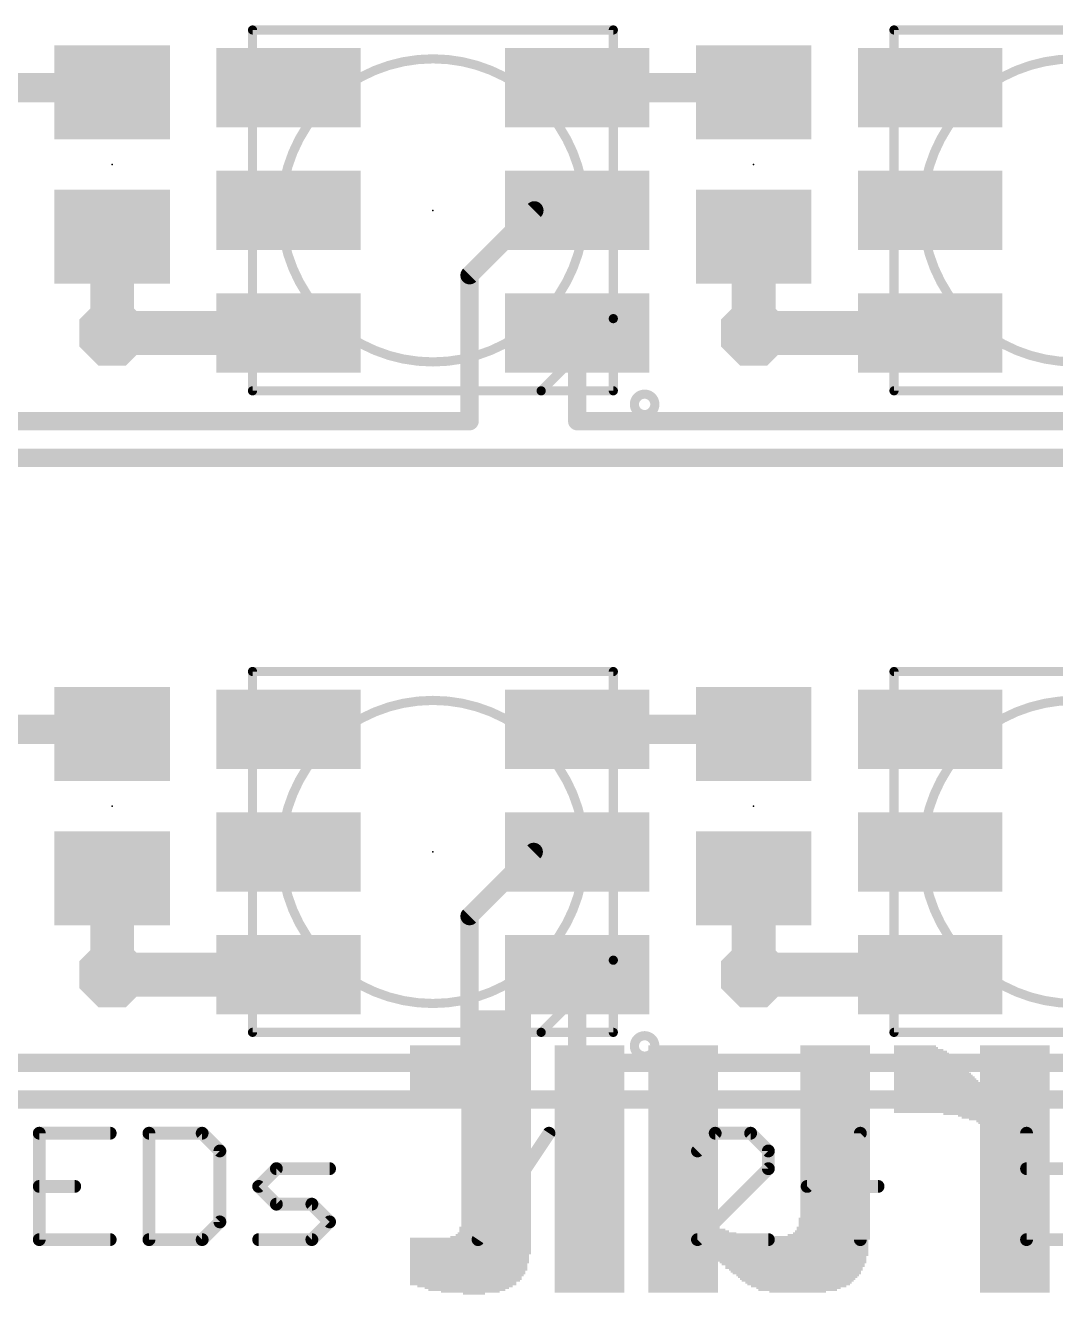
# Model space of a CAD drawing. Extents: x -36 to 36, y -36 to 36.
# Drawn here: x -18.98 to -4.71, y -1.69 to 15.9 of the extents above; entities that cross this region are included whole.
import ezdxf

# ---------------------------------------------------------------- set-up
doc = ezdxf.new("R2010")
doc.units = 0
for name, color, linetype in [('1', 12, 'CONTINUOUS'), ('18', 4, 'CONTINUOUS'), ('21', 40, 'CONTINUOUS'), ('22', 6, 'CONTINUOUS'), ('23', 53, 'CONTINUOUS')]:
    doc.layers.add(name, color=color, linetype=linetype)

# ---------------------------------------------------------------- blocks, each defined once
blk = doc.blocks.new('RECT')
blk.add_solid([(-0.5, -0.5), (0.5, -0.5), (-0.5, 0.5), (0.5, 0.5)])
blk = doc.blocks.new('OCTAGONV')
at = {"const_width": 0.5}
blk.add_lwpolyline([(-0.25, -0.1036), (-0.25, 0.1036), (-0.1036, 0.25), (0.1036, 0.25), (0.25, 0.1036), (0.25, -0.1036), (0.1036, -0.25), (-0.1036, -0.25), (-0.25, -0.1036), (-0.25, 0.1036)], dxfattribs=at)

msp = doc.modelspace()

# ---------------------------------------------------------------- linework, layer by layer
at = {"layer": '1'}
for points, const_width in [([(-20.225, 15.035), (-17.78, 15.035)], 0.4064), ([(-17.78, 15.035), (-17.78, 14.97)], 0.4064), ([(-11.335, 15.035), (-8.89, 15.035)], 0.4064), ([(-8.89, 15.035), (-8.89, 14.97)], 0.4064), ([(-11.929, 13.335), (-12.827, 12.437)], 0.254), ([(-11.335, 13.335), (-11.929, 13.335)], 0.254), ([(-17.78, 12.97), (-17.78, 11.635)], 0.6096), ([(-8.89, 12.97), (-8.89, 11.635)], 0.6096), ([(-12.827, 12.437), (-12.827, 10.414)], 0.254), ([(-17.78, 11.635), (-15.335, 11.635)], 0.6096), ([(-8.89, 11.635), (-6.445, 11.635)], 0.6096), ([(-11.335, 10.414), (-11.335, 11.635)], 0.254), ([(-12.827, 10.414), (-20.225, 10.414)], 0.254), ([(-3.937, 10.414), (-11.335, 10.414)], 0.254), ([(33.115, 9.906), (-29.1871, 9.906)], 0.254), ([(-20.225, 6.145), (-17.78, 6.145)], 0.4064), ([(-17.78, 6.145), (-17.78, 6.08)], 0.4064), ([(-11.335, 6.145), (-8.89, 6.145)], 0.4064), ([(-8.89, 6.145), (-8.89, 6.08)], 0.4064), ([(-11.938, 4.445), (-12.827, 3.556)], 0.254), ([(-11.335, 4.445), (-11.938, 4.445)], 0.254), ([(-17.78, 4.08), (-17.78, 2.745)], 0.6096), ([(-8.89, 4.08), (-8.89, 2.745)], 0.6096), ([(-12.827, 3.556), (-12.827, 1.524)], 0.254), ([(-17.78, 2.745), (-15.335, 2.745)], 0.6096), ([(-8.89, 2.745), (-6.445, 2.745)], 0.6096), ([(-11.335, 1.524), (-11.335, 2.745)], 0.254), ([(-12.827, 1.524), (-20.225, 1.524)], 0.254), ([(-3.937, 1.524), (-11.335, 1.524)], 0.254), ([(30.702, 1.016), (-29.1871, 1.016)], 0.254)]:
    msp.add_lwpolyline(points, dxfattribs=dict(at, const_width=const_width))
for points, const_width in [([(-17.6784, 15.035, 1), (-17.8816, 15.035)], 0.2032), ([(-17.78, 14.9334, 1), (-17.78, 15.1366)], 0.2032), ([(-11.335, 15.1366, 1), (-11.335, 14.9334)], 0.2032), ([(-8.7884, 15.035, 1), (-8.9916, 15.035)], 0.2032), ([(-8.89, 14.9334, 1), (-8.89, 15.1366)], 0.2032), ([(-17.8816, 14.97, 1), (-17.6784, 14.97)], 0.2032), ([(-8.9916, 14.97, 1), (-8.7884, 14.97)], 0.2032), ([(-11.929, 13.3985, 1), (-11.929, 13.2715)], 0.127), ([(-11.8841, 13.2901, 1), (-11.9739, 13.3799)], 0.127), ([(-11.335, 13.2715, 1), (-11.335, 13.3985)], 0.127), ([(-17.6276, 12.97, 1), (-17.9324, 12.97)], 0.3048), ([(-8.7376, 12.97, 1), (-9.0424, 12.97)], 0.3048), ([(-12.7635, 12.437, 1), (-12.8905, 12.437)], 0.127), ([(-12.8719, 12.4819, 1), (-12.7821, 12.3921)], 0.127), ([(-17.78, 11.7874, 1), (-17.78, 11.4826)], 0.3048), ([(-17.9324, 11.635, 1), (-17.6276, 11.635)], 0.3048), ([(-15.335, 11.4826, 1), (-15.335, 11.7874)], 0.3048), ([(-8.89, 11.7874, 1), (-8.89, 11.4826)], 0.3048), ([(-9.0424, 11.635, 1), (-8.7376, 11.635)], 0.3048), ([(-6.445, 11.4826, 1), (-6.445, 11.7874)], 0.3048), ([(-11.2715, 11.635, 1), (-11.3985, 11.635)], 0.127), ([(-12.8905, 10.414, 1), (-12.7635, 10.414)], 0.127), ([(-12.827, 10.3505, 1), (-12.827, 10.4775)], 0.127), ([(-11.335, 10.4775, 1), (-11.335, 10.3505)], 0.127), ([(-11.3985, 10.414, 1), (-11.2715, 10.414)], 0.127), ([(-17.6784, 6.145, 1), (-17.8816, 6.145)], 0.2032), ([(-17.78, 6.0434, 1), (-17.78, 6.2466)], 0.2032), ([(-11.335, 6.2466, 1), (-11.335, 6.0434)], 0.2032), ([(-8.7884, 6.145, 1), (-8.9916, 6.145)], 0.2032), ([(-8.89, 6.0434, 1), (-8.89, 6.2466)], 0.2032), ([(-17.8816, 6.08, 1), (-17.6784, 6.08)], 0.2032), ([(-8.9916, 6.08, 1), (-8.7884, 6.08)], 0.2032), ([(-11.938, 4.5085, 1), (-11.938, 4.3815)], 0.127), ([(-11.8931, 4.4001, 1), (-11.9829, 4.4899)], 0.127), ([(-11.335, 4.3815, 1), (-11.335, 4.5085)], 0.127), ([(-17.6276, 4.08, 1), (-17.9324, 4.08)], 0.3048), ([(-8.7376, 4.08, 1), (-9.0424, 4.08)], 0.3048), ([(-12.7635, 3.556, 1), (-12.8905, 3.556)], 0.127), ([(-12.8719, 3.6009, 1), (-12.7821, 3.5111)], 0.127), ([(-17.78, 2.8974, 1), (-17.78, 2.5926)], 0.3048), ([(-15.335, 2.5926, 1), (-15.335, 2.8974)], 0.3048), ([(-8.89, 2.8974, 1), (-8.89, 2.5926)], 0.3048), ([(-6.445, 2.5926, 1), (-6.445, 2.8974)], 0.3048), ([(-17.9324, 2.745, 1), (-17.6276, 2.745)], 0.3048), ([(-11.2715, 2.745, 1), (-11.3985, 2.745)], 0.127), ([(-9.0424, 2.745, 1), (-8.7376, 2.745)], 0.3048), ([(-12.8905, 1.524, 1), (-12.7635, 1.524)], 0.127), ([(-12.827, 1.4605, 1), (-12.827, 1.5875)], 0.127), ([(-11.335, 1.5875, 1), (-11.335, 1.4605)], 0.127), ([(-11.3985, 1.524, 1), (-11.2715, 1.524)], 0.127)]:
    msp.add_lwpolyline(points, format="xyb", dxfattribs=dict(at, const_width=const_width))
at = {"layer": '21'}
for points, const_width in [([(-15.835, 15.835), (-10.835, 15.835)], 0.127), ([(-15.835, 10.835), (-15.835, 15.835)], 0.127), ([(-10.835, 15.835), (-10.835, 11.835)], 0.127), ([(-6.945, 15.835), (-1.945, 15.835)], 0.127), ([(-6.945, 10.835), (-6.945, 15.835)], 0.127), ([(-11.835, 10.835), (-10.835, 11.835)], 0.127), ([(-10.835, 11.835), (-10.835, 10.835)], 0.127), ([(-11.835, 10.835), (-15.835, 10.835)], 0.127), ([(-10.835, 10.835), (-11.835, 10.835)], 0.127), ([(-2.945, 10.835), (-6.945, 10.835)], 0.127), ([(-15.835, 6.945), (-10.835, 6.945)], 0.127), ([(-15.835, 1.945), (-15.835, 6.945)], 0.127), ([(-10.835, 6.945), (-10.835, 2.945)], 0.127), ([(-6.945, 6.945), (-1.945, 6.945)], 0.127), ([(-6.945, 1.945), (-6.945, 6.945)], 0.127), ([(-11.835, 1.945), (-10.835, 2.945)], 0.127), ([(-10.835, 2.945), (-10.835, 1.945)], 0.127), ([(-11.835, 1.945), (-15.835, 1.945)], 0.127), ([(-10.835, 1.945), (-11.835, 1.945)], 0.127), ([(-2.945, 1.945), (-6.945, 1.945)], 0.127), ([(-17.8073, 0.5474), (-18.7903, 0.5474)], 0.1778), ([(-18.7903, 0.5474), (-18.7903, -0.9271)], 0.1778), ([(-17.2701, 0.5474), (-17.2701, -0.9271)], 0.1778), ([(-16.5329, 0.5474), (-17.2701, 0.5474)], 0.1778), ([(-16.2871, 0.3016), (-16.5329, 0.5474)], 0.1778), ([(-12.7094, -0.9271), (-11.7265, 0.5474)], 0.1778), ([(-9.4233, 0.5474), (-9.669, 0.3016)], 0.1778), ([(-8.9318, 0.5474), (-9.4233, 0.5474)], 0.1778), ([(-8.686, 0.3016), (-8.9318, 0.5474)], 0.1778), ([(-7.4116, 0.5474), (-8.1488, -0.1899)], 0.1778), ([(-7.4116, -0.9271), (-7.4116, 0.5474)], 0.1778), ([(-5.1083, 0.5474), (-5.1083, -0.9271)], 0.1778), ([(-16.2871, -0.6814), (-16.2871, 0.3016)], 0.1778), ([(-8.686, 0.0559), (-8.686, 0.3016)], 0.1778), ([(-15.7499, -0.1899), (-15.5041, 0.0559)], 0.1778), ([(-15.5041, 0.0559), (-14.7669, 0.0559)], 0.1778), ([(-9.669, -0.9271), (-8.686, 0.0559)], 0.1778), ([(-4.3711, 0.0559), (-5.1083, 0.0559)], 0.1778), ([(-18.7903, -0.1899), (-18.2988, -0.1899)], 0.1778), ([(-15.5041, -0.4356), (-15.7499, -0.1899)], 0.1778), ([(-8.1488, -0.1899), (-7.1658, -0.1899)], 0.1778), ([(-15.0126, -0.4356), (-15.5041, -0.4356)], 0.1778), ([(-14.7669, -0.6814), (-15.0126, -0.4356)], 0.1778), ([(-16.5329, -0.9271), (-16.2871, -0.6814)], 0.1778), ([(-15.0126, -0.9271), (-14.7669, -0.6814)], 0.1778), ([(-18.7903, -0.9271), (-17.8073, -0.9271)], 0.1778), ([(-17.2701, -0.9271), (-16.5329, -0.9271)], 0.1778), ([(-15.7499, -0.9271), (-15.0126, -0.9271)], 0.1778), ([(-8.686, -0.9271), (-9.669, -0.9271)], 0.1778), ([(-5.1083, -0.9271), (-4.3711, -0.9271)], 0.1778)]:
    msp.add_lwpolyline(points, dxfattribs=dict(at, const_width=const_width))
for points, const_width in [([(-15.835, 15.8668, 1), (-15.835, 15.8033)], 0.0635), ([(-15.8033, 15.835, 1), (-15.8668, 15.835)], 0.0635), ([(-10.8033, 15.835, 1), (-10.8668, 15.835)], 0.0635), ([(-10.835, 15.8033, 1), (-10.835, 15.8668)], 0.0635), ([(-6.9133, 15.835, 1), (-6.9768, 15.835)], 0.0635), ([(-6.945, 15.8668, 1), (-6.945, 15.8033)], 0.0635), ([(-13.335, 11.235, 1), (-13.335, 15.435, 1), (-13.335, 11.235)], 0.127), ([(-4.445, 11.235, 1), (-4.445, 15.435, 1), (-4.445, 11.235)], 0.127), ([(-10.8033, 11.835, 1), (-10.8668, 11.835)], 0.0635), ([(-10.8668, 11.835, 1), (-10.8033, 11.835)], 0.0635), ([(-10.8125, 11.8125, 1), (-10.8575, 11.8575)], 0.0635), ([(-15.835, 10.8668, 1), (-15.835, 10.8033)], 0.0635), ([(-15.8668, 10.835, 1), (-15.8033, 10.835)], 0.0635), ([(-11.8575, 10.8575, 1), (-11.8125, 10.8125)], 0.0635), ([(-11.835, 10.8668, 1), (-11.835, 10.8033)], 0.0635), ([(-11.835, 10.8033, 1), (-11.835, 10.8668)], 0.0635), ([(-10.8668, 10.835, 1), (-10.8033, 10.835)], 0.0635), ([(-10.835, 10.8033, 1), (-10.835, 10.8668)], 0.0635), ([(-10.401, 10.5056, 1), (-10.401, 10.7884, 1), (-10.401, 10.5056)], 0.127), ([(-6.9768, 10.835, 1), (-6.9133, 10.835)], 0.0635), ([(-6.945, 10.8668, 1), (-6.945, 10.8033)], 0.0635), ([(-15.835, 6.9768, 1), (-15.835, 6.9133)], 0.0635), ([(-15.8033, 6.945, 1), (-15.8668, 6.945)], 0.0635), ([(-10.8033, 6.945, 1), (-10.8668, 6.945)], 0.0635), ([(-10.835, 6.9133, 1), (-10.835, 6.9768)], 0.0635), ([(-6.9133, 6.945, 1), (-6.9768, 6.945)], 0.0635), ([(-6.945, 6.9768, 1), (-6.945, 6.9133)], 0.0635), ([(-13.335, 2.345, 1), (-13.335, 6.545, 1), (-13.335, 2.345)], 0.127), ([(-4.445, 2.345, 1), (-4.445, 6.545, 1), (-4.445, 2.345)], 0.127), ([(-10.8033, 2.945, 1), (-10.8668, 2.945)], 0.0635), ([(-10.8125, 2.9225, 1), (-10.8575, 2.9675)], 0.0635), ([(-10.8668, 2.945, 1), (-10.8033, 2.945)], 0.0635), ([(-15.835, 1.9768, 1), (-15.835, 1.9133)], 0.0635), ([(-15.8668, 1.945, 1), (-15.8033, 1.945)], 0.0635), ([(-11.8575, 1.9675, 1), (-11.8125, 1.9225)], 0.0635), ([(-11.835, 1.9768, 1), (-11.835, 1.9133)], 0.0635), ([(-11.835, 1.9133, 1), (-11.835, 1.9768)], 0.0635), ([(-10.8668, 1.945, 1), (-10.8033, 1.945)], 0.0635), ([(-10.835, 1.9133, 1), (-10.835, 1.9768)], 0.0635), ([(-10.401, 1.6156, 1), (-10.401, 1.8984, 1), (-10.401, 1.6156)], 0.127), ([(-6.9768, 1.945, 1), (-6.9133, 1.945)], 0.0635), ([(-6.945, 1.9768, 1), (-6.945, 1.9133)], 0.0635), ([(-18.7459, 0.5474, 1), (-18.8348, 0.5474)], 0.0889), ([(-18.7903, 0.5918, 1), (-18.7903, 0.5029)], 0.0889), ([(-17.8073, 0.5029, 1), (-17.8073, 0.5918)], 0.0889), ([(-17.2701, 0.5918, 1), (-17.2701, 0.5029)], 0.0889), ([(-17.2256, 0.5474, 1), (-17.3145, 0.5474)], 0.0889), ([(-16.5014, 0.5788, 1), (-16.5643, 0.5159)], 0.0889), ([(-16.5329, 0.5029, 1), (-16.5329, 0.5918)], 0.0889), ([(-11.6895, 0.5227, 1), (-11.7634, 0.572)], 0.0889), ([(-9.4233, 0.5918, 1), (-9.4233, 0.5029)], 0.0889), ([(-9.3918, 0.5159, 1), (-9.4547, 0.5788)], 0.0889), ([(-8.9003, 0.5788, 1), (-8.9632, 0.5159)], 0.0889), ([(-8.9318, 0.5029, 1), (-8.9318, 0.5918)], 0.0889), ([(-7.3671, 0.5474, 1), (-7.456, 0.5474)], 0.0889), ([(-7.3801, 0.5159, 1), (-7.443, 0.5788)], 0.0889), ([(-5.0639, 0.5474, 1), (-5.1528, 0.5474)], 0.0889), ([(-16.2427, 0.3016, 1), (-16.3316, 0.3016)], 0.0889), ([(-16.3185, 0.2702, 1), (-16.2557, 0.333)], 0.0889), ([(-9.7004, 0.333, 1), (-9.6376, 0.2702)], 0.0889), ([(-8.6416, 0.3016, 1), (-8.7305, 0.3016)], 0.0889), ([(-8.7175, 0.2702, 1), (-8.6546, 0.333)], 0.0889), ([(-15.5041, 0.1003, 1), (-15.5041, 0.0114)], 0.0889), ([(-15.4727, 0.0244, 1), (-15.5356, 0.0873)], 0.0889), ([(-14.7669, 0.0114, 1), (-14.7669, 0.1003)], 0.0889), ([(-8.7305, 0.0559, 1), (-8.6416, 0.0559)], 0.0889), ([(-8.6546, 0.0244, 1), (-8.7175, 0.0873)], 0.0889), ([(-5.1083, 0.1003, 1), (-5.1083, 0.0114)], 0.0889), ([(-18.7903, -0.1454, 1), (-18.7903, -0.2343)], 0.0889), ([(-18.2988, -0.2343, 1), (-18.2988, -0.1454)], 0.0889), ([(-15.7184, -0.1584, 1), (-15.7813, -0.2213)], 0.0889), ([(-15.7813, -0.1584, 1), (-15.7184, -0.2213)], 0.0889), ([(-8.1488, -0.1454, 1), (-8.1488, -0.2343)], 0.0889), ([(-8.1802, -0.1584, 1), (-8.1173, -0.2213)], 0.0889), ([(-7.1658, -0.2343, 1), (-7.1658, -0.1454)], 0.0889), ([(-15.5041, -0.3912, 1), (-15.5041, -0.4801)], 0.0889), ([(-14.9812, -0.4042, 1), (-15.0441, -0.467)], 0.0889), ([(-15.0126, -0.4801, 1), (-15.0126, -0.3912)], 0.0889), ([(-15.5356, -0.467, 1), (-15.4727, -0.4042)], 0.0889), ([(-16.3316, -0.6814, 1), (-16.2427, -0.6814)], 0.0889), ([(-16.2557, -0.7128, 1), (-16.3185, -0.6499)], 0.0889), ([(-14.7355, -0.7128, 1), (-14.7983, -0.6499)], 0.0889), ([(-14.7983, -0.7128, 1), (-14.7355, -0.6499)], 0.0889), ([(-18.7903, -0.8827, 1), (-18.7903, -0.9716)], 0.0889), ([(-17.8073, -0.9716, 1), (-17.8073, -0.8827)], 0.0889), ([(-17.2701, -0.8827, 1), (-17.2701, -0.9716)], 0.0889), ([(-16.5643, -0.8957, 1), (-16.5014, -0.9585)], 0.0889), ([(-16.5329, -0.9716, 1), (-16.5329, -0.8827)], 0.0889), ([(-15.7499, -0.8827, 1), (-15.7499, -0.9716)], 0.0889), ([(-15.0441, -0.8957, 1), (-14.9812, -0.9585)], 0.0889), ([(-15.0126, -0.9716, 1), (-15.0126, -0.8827)], 0.0889), ([(-12.7464, -0.9024, 1), (-12.6724, -0.9518)], 0.0889), ([(-9.669, -0.8827, 1), (-9.669, -0.9716)], 0.0889), ([(-9.7004, -0.8957, 1), (-9.6376, -0.9585)], 0.0889), ([(-8.686, -0.9716, 1), (-8.686, -0.8827)], 0.0889), ([(-5.1083, -0.8827, 1), (-5.1083, -0.9716)], 0.0889), ([(-18.8348, -0.9271, 1), (-18.7459, -0.9271)], 0.0889), ([(-17.3145, -0.9271, 1), (-17.2256, -0.9271)], 0.0889), ([(-7.456, -0.9271, 1), (-7.3671, -0.9271)], 0.0889), ([(-5.1528, -0.9271, 1), (-5.0639, -0.9271)], 0.0889)]:
    msp.add_lwpolyline(points, format="xyb", dxfattribs=dict(at, const_width=const_width))
at = {"layer": '23'}
for p in [(-17.78, 13.97), (-8.89, 13.97), (-13.335, 13.335), (-17.78, 5.08), (-8.89, 5.08), (-13.335, 4.445)]:
    msp.add_point(p, dxfattribs=at)

# ---------------------------------------------------------------- block references
at = {"layer": '1', "xscale": 1.3, "yscale": 1.6, "rotation": 270}
for p in [(-17.78, 14.97), (-8.89, 14.97), (-17.78, 12.97), (-8.89, 12.97), (-17.78, 6.08), (-8.89, 6.08), (-17.78, 4.08), (-8.89, 4.08)]:
    msp.add_blockref('RECT', p, dxfattribs=at)
at = {"layer": '1', "xscale": 2, "yscale": 1.1}
for p in [(-15.335, 15.035), (-11.335, 15.035), (-6.445, 15.035), (-15.335, 13.335), (-11.335, 13.335), (-6.445, 13.335), (-15.335, 11.635), (-11.335, 11.635), (-6.445, 11.635), (-15.335, 6.145), (-11.335, 6.145), (-6.445, 6.145), (-15.335, 4.445), (-11.335, 4.445), (-6.445, 4.445), (-15.335, 2.745), (-11.335, 2.745), (-6.445, 2.745)]:
    msp.add_blockref('RECT', p, dxfattribs=at)
at = {"layer": '18', "xscale": 0.9064, "yscale": 0.9064}
for p in [(-17.78, 11.635), (-17.78, 11.635), (-8.89, 11.635), (-8.89, 11.635), (-17.78, 2.745), (-17.78, 2.745), (-8.89, 2.745), (-8.89, 2.745)]:
    msp.add_blockref('OCTAGONV', p, dxfattribs=at)
at = {"layer": '22', "yscale": 0.0254, "rotation": 180}
for p, xscale in [((-11.1633, 2.921), 0.9652), ((-11.1633, 2.8956), 0.9652), ((-11.1633, 2.8702), 0.9652), ((-11.1633, 2.8448), 0.9652), ((-11.1633, 2.8194), 0.9652), ((-11.1633, 2.794), 0.9652), ((-11.1633, 2.7686), 0.9652), ((-11.1633, 2.7432), 0.9652), ((-11.1633, 2.7178), 0.9652), ((-11.1633, 2.6924), 0.9652), ((-11.1633, 2.667), 0.9652), ((-11.1633, 2.6416), 0.9652), ((-11.1633, 2.6162), 0.9652), ((-11.1633, 2.5908), 0.9652), ((-11.1633, 2.5654), 0.9652), ((-11.1633, 2.54), 0.9652), ((-11.1633, 2.5146), 0.9652), ((-11.1633, 2.4892), 0.9652), ((-11.1633, 2.4638), 0.9652), ((-11.1633, 2.4384), 0.9652), ((-11.1633, 2.413), 0.9652), ((-11.1633, 2.3876), 0.9652), ((-11.1633, 2.3622), 0.9652), ((-11.1633, 2.3368), 0.9652), ((-11.1633, 2.3114), 0.9652), ((-11.1633, 2.286), 0.9652), ((-12.4587, 2.2352), 0.9652), ((-12.4587, 2.2098), 0.9652), ((-12.4587, 2.1844), 0.9652), ((-12.4587, 2.159), 0.9652), ((-12.4587, 2.1336), 0.9652), ((-12.4587, 2.1082), 0.9652), ((-11.1633, 2.2606), 0.9652), ((-11.1633, 2.2352), 0.9652), ((-12.4587, 2.0828), 0.9652), ((-12.4587, 2.0574), 0.9652), ((-12.4587, 2.032), 0.9652), ((-12.4587, 2.0066), 0.9652), ((-12.4587, 1.9812), 0.9652), ((-12.4587, 1.9558), 0.9652), ((-12.4587, 1.9304), 0.9652), ((-12.8143, 1.7526), 1.6764), ((-12.4587, 1.905), 0.9652), ((-12.4587, 1.8796), 0.9652), ((-12.4587, 1.8542), 0.9652), ((-12.4587, 1.8288), 0.9652), ((-12.4587, 1.8034), 0.9652), ((-12.4587, 1.778), 0.9652), ((-11.1633, 1.7526), 0.9652), ((-9.8679, 1.7526), 0.9652), ((-7.7597, 1.7526), 0.9652), ((-6.6548, 1.7526), 0.5842), ((-5.2705, 1.7526), 0.9652), ((-12.8143, 1.7272), 1.6764), ((-12.8143, 1.7018), 1.6764), ((-12.8143, 1.6764), 1.6764), ((-12.8143, 1.651), 1.6764), ((-12.8143, 1.6256), 1.6764), ((-12.8143, 1.6002), 1.6764), ((-12.8143, 1.5748), 1.6764), ((-11.1633, 1.7272), 0.9652), ((-11.1633, 1.7018), 0.9652), ((-11.1633, 1.6764), 0.9652), ((-11.1633, 1.651), 0.9652), ((-11.1633, 1.6256), 0.9652), ((-11.1633, 1.6002), 0.9652), ((-11.1633, 1.5748), 0.9652), ((-9.8679, 1.7272), 0.9652), ((-9.8679, 1.7018), 0.9652), ((-9.8679, 1.6764), 0.9652), ((-9.8679, 1.651), 0.9652), ((-9.8679, 1.6256), 0.9652), ((-9.8679, 1.6002), 0.9652), ((-9.8679, 1.5748), 0.9652), ((-7.7597, 1.7272), 0.9652), ((-7.7597, 1.7018), 0.9652), ((-7.7597, 1.6764), 0.9652), ((-7.7597, 1.651), 0.9652), ((-7.7597, 1.6256), 0.9652), ((-7.7597, 1.6002), 0.9652), ((-7.7597, 1.5748), 0.9652), ((-6.6421, 1.7272), 0.6096), ((-6.604, 1.7018), 0.6858), ((-6.5786, 1.6764), 0.7366), ((-6.5659, 1.651), 0.762), ((-6.5405, 1.6256), 0.8128), ((-6.5405, 1.6002), 0.8128), ((-6.5278, 1.5748), 0.8382), ((-5.2705, 1.7272), 0.9652), ((-5.2705, 1.7018), 0.9652), ((-5.2705, 1.6764), 0.9652), ((-5.2705, 1.651), 0.9652), ((-5.2705, 1.6256), 0.9652), ((-5.2705, 1.6002), 0.9652), ((-5.2705, 1.5748), 0.9652), ((-12.8143, 1.5494), 1.6764), ((-12.8143, 1.524), 1.6764), ((-12.8143, 1.4986), 1.6764), ((-12.8143, 1.4732), 1.6764), ((-12.8143, 1.4478), 1.6764), ((-12.8143, 1.4224), 1.6764), ((-12.8143, 1.397), 1.6764), ((-11.1633, 1.5494), 0.9652), ((-11.1633, 1.524), 0.9652), ((-11.1633, 1.4986), 0.9652), ((-11.1633, 1.4732), 0.9652), ((-11.1633, 1.4478), 0.9652), ((-11.1633, 1.4224), 0.9652), ((-11.1633, 1.397), 0.9652), ((-9.8679, 1.5494), 0.9652), ((-9.8679, 1.524), 0.9652), ((-9.8679, 1.4986), 0.9652), ((-9.8679, 1.4732), 0.9652), ((-9.8679, 1.4478), 0.9652), ((-9.8679, 1.4224), 0.9652), ((-9.8679, 1.397), 0.9652), ((-7.7597, 1.5494), 0.9652), ((-7.7597, 1.524), 0.9652), ((-7.7597, 1.4986), 0.9652), ((-7.7597, 1.4732), 0.9652), ((-7.7597, 1.4478), 0.9652), ((-7.7597, 1.4224), 0.9652), ((-7.7597, 1.397), 0.9652), ((-6.5024, 1.5494), 0.889), ((-6.4897, 1.524), 0.9144), ((-6.477, 1.4986), 0.9398), ((-6.4643, 1.4732), 0.9652), ((-6.4516, 1.4478), 0.9906), ((-6.4389, 1.4224), 1.016), ((-6.4262, 1.397), 1.0414), ((-5.2705, 1.5494), 0.9652), ((-5.2705, 1.524), 0.9652), ((-5.2705, 1.4986), 0.9652), ((-5.2705, 1.4732), 0.9652), ((-5.2705, 1.4478), 0.9652), ((-5.2705, 1.4224), 0.9652), ((-5.2705, 1.397), 0.9652), ((-12.8143, 1.3716), 1.6764), ((-12.8143, 1.3462), 1.6764), ((-12.8143, 1.3208), 1.6764), ((-12.8143, 1.2954), 1.6764), ((-12.8143, 1.27), 1.6764), ((-12.8143, 1.2446), 1.6764), ((-12.8143, 1.2192), 1.6764), ((-11.1633, 1.3716), 0.9652), ((-11.1633, 1.3462), 0.9652), ((-11.1633, 1.3208), 0.9652), ((-11.1633, 1.2954), 0.9652), ((-11.1633, 1.27), 0.9652), ((-11.1633, 1.2446), 0.9652), ((-11.1633, 1.2192), 0.9652), ((-9.8679, 1.3716), 0.9652), ((-9.8679, 1.3462), 0.9652), ((-9.8679, 1.3208), 0.9652), ((-9.8679, 1.2954), 0.9652), ((-9.8679, 1.27), 0.9652), ((-9.8679, 1.2446), 0.9652), ((-9.8679, 1.2192), 0.9652), ((-7.7597, 1.3716), 0.9652), ((-7.7597, 1.3462), 0.9652), ((-7.7597, 1.3208), 0.9652), ((-7.7597, 1.2954), 0.9652), ((-7.7597, 1.27), 0.9652), ((-7.7597, 1.2446), 0.9652), ((-7.7597, 1.2192), 0.9652), ((-6.4135, 1.3716), 1.0668), ((-6.4008, 1.3462), 1.0922), ((-6.3881, 1.3208), 1.1176), ((-6.3754, 1.2954), 1.143), ((-6.3627, 1.27), 1.1684), ((-5.8674, 1.2446), 2.159), ((-5.8674, 1.2192), 2.159), ((-5.2705, 1.3716), 0.9652), ((-5.2705, 1.3462), 0.9652), ((-5.2705, 1.3208), 0.9652), ((-5.2705, 1.2954), 0.9652), ((-5.2705, 1.27), 0.9652), ((-12.8143, 1.1938), 1.6764), ((-12.8143, 1.1684), 1.6764), ((-12.8143, 1.143), 1.6764), ((-12.8143, 1.1176), 1.6764), ((-12.8143, 1.0922), 1.6764), ((-12.8143, 1.0668), 1.6764), ((-11.1633, 1.1938), 0.9652), ((-11.1633, 1.1684), 0.9652), ((-11.1633, 1.143), 0.9652), ((-11.1633, 1.1176), 0.9652), ((-11.1633, 1.0922), 0.9652), ((-11.1633, 1.0668), 0.9652), ((-9.8679, 1.1938), 0.9652), ((-9.8679, 1.1684), 0.9652), ((-9.8679, 1.143), 0.9652), ((-9.8679, 1.1176), 0.9652), ((-9.8679, 1.0922), 0.9652), ((-9.8679, 1.0668), 0.9652), ((-7.7597, 1.1938), 0.9652), ((-7.7597, 1.1684), 0.9652), ((-7.7597, 1.143), 0.9652), ((-7.7597, 1.1176), 0.9652), ((-7.7597, 1.0922), 0.9652), ((-7.7597, 1.0668), 0.9652), ((-5.8674, 1.1938), 2.159), ((-5.8674, 1.1684), 2.159), ((-5.8674, 1.143), 2.159), ((-5.8674, 1.1176), 2.159), ((-5.8674, 1.0922), 2.159), ((-5.8674, 1.0668), 2.159), ((-12.8143, 1.0414), 1.6764), ((-12.8143, 1.016), 1.6764), ((-12.4587, 0.9906), 0.9652), ((-12.4587, 0.9652), 0.9652), ((-12.4587, 0.9398), 0.9652), ((-12.4587, 0.9144), 0.9652), ((-12.4587, 0.889), 0.9652), ((-11.1633, 1.0414), 0.9652), ((-11.1633, 1.016), 0.9652), ((-11.1633, 0.9906), 0.9652), ((-11.1633, 0.9652), 0.9652), ((-11.1633, 0.9398), 0.9652), ((-11.1633, 0.9144), 0.9652), ((-11.1633, 0.889), 0.9652), ((-9.8679, 1.0414), 0.9652), ((-9.8679, 1.016), 0.9652), ((-9.8679, 0.9906), 0.9652), ((-9.8679, 0.9652), 0.9652), ((-9.8679, 0.9398), 0.9652), ((-9.8679, 0.9144), 0.9652), ((-9.8679, 0.889), 0.9652), ((-7.7597, 1.0414), 0.9652), ((-7.7597, 1.016), 0.9652), ((-7.7597, 0.9906), 0.9652), ((-7.7597, 0.9652), 0.9652), ((-7.7597, 0.9398), 0.9652), ((-7.7597, 0.9144), 0.9652), ((-7.7597, 0.889), 0.9652), ((-5.8674, 1.0414), 2.159), ((-5.8674, 1.016), 2.159), ((-5.8674, 0.9906), 2.159), ((-5.8674, 0.9652), 2.159), ((-5.8674, 0.9398), 2.159), ((-5.8674, 0.9144), 2.159), ((-5.8674, 0.889), 2.159), ((-12.4587, 0.8636), 0.9652), ((-12.4587, 0.8382), 0.9652), ((-12.4587, 0.8128), 0.9652), ((-12.4587, 0.7874), 0.9652), ((-12.4587, 0.762), 0.9652), ((-12.4587, 0.7366), 0.9652), ((-12.4587, 0.7112), 0.9652), ((-11.1633, 0.8636), 0.9652), ((-11.1633, 0.8382), 0.9652), ((-11.1633, 0.8128), 0.9652), ((-11.1633, 0.7874), 0.9652), ((-11.1633, 0.762), 0.9652), ((-11.1633, 0.7366), 0.9652), ((-11.1633, 0.7112), 0.9652), ((-9.8679, 0.8636), 0.9652), ((-9.8679, 0.8382), 0.9652), ((-9.8679, 0.8128), 0.9652), ((-9.8679, 0.7874), 0.9652), ((-9.8679, 0.762), 0.9652), ((-9.8679, 0.7366), 0.9652), ((-9.8679, 0.7112), 0.9652), ((-7.7597, 0.8636), 0.9652), ((-7.7597, 0.8382), 0.9652), ((-7.7597, 0.8128), 0.9652), ((-7.7597, 0.7874), 0.9652), ((-7.7597, 0.762), 0.9652), ((-7.7597, 0.7366), 0.9652), ((-7.7597, 0.7112), 0.9652), ((-5.8674, 0.8636), 2.159), ((-5.8674, 0.8382), 2.159), ((-5.5245, 0.8128), 1.4732), ((-5.4229, 0.7874), 1.27), ((-5.3975, 0.762), 1.2192), ((-5.3467, 0.7366), 1.1176), ((-5.2959, 0.7112), 1.016), ((-12.4587, 0.6858), 0.9652), ((-12.4587, 0.6604), 0.9652), ((-12.4587, 0.635), 0.9652), ((-12.4587, 0.6096), 0.9652), ((-12.4587, 0.5842), 0.9652), ((-12.4587, 0.5588), 0.9652), ((-12.4587, 0.5334), 0.9652), ((-11.1633, 0.6858), 0.9652), ((-11.1633, 0.6604), 0.9652), ((-11.1633, 0.635), 0.9652), ((-11.1633, 0.6096), 0.9652), ((-11.1633, 0.5842), 0.9652), ((-11.1633, 0.5588), 0.9652), ((-11.1633, 0.5334), 0.9652), ((-9.8679, 0.6858), 0.9652), ((-9.8679, 0.6604), 0.9652), ((-9.8679, 0.635), 0.9652), ((-9.8679, 0.6096), 0.9652), ((-9.8679, 0.5842), 0.9652), ((-9.8679, 0.5588), 0.9652), ((-9.8679, 0.5334), 0.9652), ((-7.7597, 0.6858), 0.9652), ((-7.7597, 0.6604), 0.9652), ((-7.7597, 0.635), 0.9652), ((-7.7597, 0.6096), 0.9652), ((-7.7597, 0.5842), 0.9652), ((-7.7597, 0.5588), 0.9652), ((-7.7597, 0.5334), 0.9652), ((-5.2832, 0.6858), 0.9906), ((-5.2705, 0.6604), 0.9652), ((-5.2705, 0.635), 0.9652), ((-5.2705, 0.6096), 0.9652), ((-5.2705, 0.5842), 0.9652), ((-5.2705, 0.5588), 0.9652), ((-5.2705, 0.5334), 0.9652), ((-12.4587, 0.508), 0.9652), ((-12.4587, 0.4826), 0.9652), ((-12.4587, 0.4572), 0.9652), ((-12.4587, 0.4318), 0.9652), ((-12.4587, 0.4064), 0.9652), ((-12.4587, 0.381), 0.9652), ((-12.4587, 0.3556), 0.9652), ((-11.1633, 0.508), 0.9652), ((-11.1633, 0.4826), 0.9652), ((-11.1633, 0.4572), 0.9652), ((-11.1633, 0.4318), 0.9652), ((-11.1633, 0.4064), 0.9652), ((-11.1633, 0.381), 0.9652), ((-11.1633, 0.3556), 0.9652), ((-9.8679, 0.508), 0.9652), ((-9.8679, 0.4826), 0.9652), ((-9.8679, 0.4572), 0.9652), ((-9.8679, 0.4318), 0.9652), ((-9.8679, 0.4064), 0.9652), ((-9.8679, 0.381), 0.9652), ((-9.8679, 0.3556), 0.9652), ((-7.7597, 0.508), 0.9652), ((-7.7597, 0.4826), 0.9652), ((-7.7597, 0.4572), 0.9652), ((-7.7597, 0.4318), 0.9652), ((-7.7597, 0.4064), 0.9652), ((-7.7597, 0.381), 0.9652), ((-7.7597, 0.3556), 0.9652), ((-5.2705, 0.508), 0.9652), ((-5.2705, 0.4826), 0.9652), ((-5.2705, 0.4572), 0.9652), ((-5.2705, 0.4318), 0.9652), ((-5.2705, 0.4064), 0.9652), ((-5.2705, 0.381), 0.9652), ((-5.2705, 0.3556), 0.9652), ((-12.4587, 0.3302), 0.9652), ((-12.4587, 0.3048), 0.9652), ((-12.4587, 0.2794), 0.9652), ((-12.4587, 0.254), 0.9652), ((-12.4587, 0.2286), 0.9652), ((-12.4587, 0.2032), 0.9652), ((-12.4587, 0.1778), 0.9652), ((-11.1633, 0.3302), 0.9652), ((-11.1633, 0.3048), 0.9652), ((-11.1633, 0.2794), 0.9652), ((-11.1633, 0.254), 0.9652), ((-11.1633, 0.2286), 0.9652), ((-11.1633, 0.2032), 0.9652), ((-11.1633, 0.1778), 0.9652), ((-9.8679, 0.3302), 0.9652), ((-9.8679, 0.3048), 0.9652), ((-9.8679, 0.2794), 0.9652), ((-9.8679, 0.254), 0.9652), ((-9.8679, 0.2286), 0.9652), ((-9.8679, 0.2032), 0.9652), ((-9.8679, 0.1778), 0.9652), ((-7.7597, 0.3302), 0.9652), ((-7.7597, 0.3048), 0.9652), ((-7.7597, 0.2794), 0.9652), ((-7.7597, 0.254), 0.9652), ((-7.7597, 0.2286), 0.9652), ((-7.7597, 0.2032), 0.9652), ((-7.7597, 0.1778), 0.9652), ((-5.2705, 0.3302), 0.9652), ((-5.2705, 0.3048), 0.9652), ((-5.2705, 0.2794), 0.9652), ((-5.2705, 0.254), 0.9652), ((-5.2705, 0.2286), 0.9652), ((-5.2705, 0.2032), 0.9652), ((-5.2705, 0.1778), 0.9652), ((-12.4587, 0.1524), 0.9652), ((-12.4587, 0.127), 0.9652), ((-12.4587, 0.1016), 0.9652), ((-12.4587, 0.0762), 0.9652), ((-12.4587, 0.0508), 0.9652), ((-12.4587, 0.0254), 0.9652), ((-12.4587, 0), 0.9652), ((-11.1633, 0.1524), 0.9652), ((-11.1633, 0.127), 0.9652), ((-11.1633, 0.1016), 0.9652), ((-11.1633, 0.0762), 0.9652), ((-11.1633, 0.0508), 0.9652), ((-11.1633, 0.0254), 0.9652), ((-11.1633, 0), 0.9652), ((-9.8679, 0.1524), 0.9652), ((-9.8679, 0.127), 0.9652), ((-9.8679, 0.1016), 0.9652), ((-9.8679, 0.0762), 0.9652), ((-9.8679, 0.0508), 0.9652), ((-9.8679, 0.0254), 0.9652), ((-9.8679, 0), 0.9652), ((-7.7597, 0.1524), 0.9652), ((-7.7597, 0.127), 0.9652), ((-7.7597, 0.1016), 0.9652), ((-7.7597, 0.0762), 0.9652), ((-7.7597, 0.0508), 0.9652), ((-7.7597, 0.0254), 0.9652), ((-7.7597, 0), 0.9652), ((-5.2705, 0.1524), 0.9652), ((-5.2705, 0.127), 0.9652), ((-5.2705, 0.1016), 0.9652), ((-5.2705, 0.0762), 0.9652), ((-5.2705, 0.0508), 0.9652), ((-5.2705, 0.0254), 0.9652), ((-5.2705, 0), 0.9652), ((-12.4587, -0.0254), 0.9652), ((-12.4587, -0.0508), 0.9652), ((-12.4587, -0.0762), 0.9652), ((-12.4587, -0.1016), 0.9652), ((-12.4587, -0.127), 0.9652), ((-12.4587, -0.1524), 0.9652), ((-12.4587, -0.1778), 0.9652), ((-11.1633, -0.0254), 0.9652), ((-11.1633, -0.0508), 0.9652), ((-11.1633, -0.0762), 0.9652), ((-11.1633, -0.1016), 0.9652), ((-11.1633, -0.127), 0.9652), ((-11.1633, -0.1524), 0.9652), ((-11.1633, -0.1778), 0.9652), ((-9.8679, -0.0254), 0.9652), ((-9.8679, -0.0508), 0.9652), ((-9.8679, -0.0762), 0.9652), ((-9.8679, -0.1016), 0.9652), ((-9.8679, -0.127), 0.9652), ((-9.8679, -0.1524), 0.9652), ((-9.8679, -0.1778), 0.9652), ((-7.7597, -0.0254), 0.9652), ((-7.7597, -0.0508), 0.9652), ((-7.7597, -0.0762), 0.9652), ((-7.7597, -0.1016), 0.9652), ((-7.7597, -0.127), 0.9652), ((-7.7597, -0.1524), 0.9652), ((-7.7597, -0.1778), 0.9652), ((-5.2705, -0.0254), 0.9652), ((-5.2705, -0.0508), 0.9652), ((-5.2705, -0.0762), 0.9652), ((-5.2705, -0.1016), 0.9652), ((-5.2705, -0.127), 0.9652), ((-5.2705, -0.1524), 0.9652), ((-5.2705, -0.1778), 0.9652), ((-12.4587, -0.2032), 0.9652), ((-12.4587, -0.2286), 0.9652), ((-12.4587, -0.254), 0.9652), ((-12.4587, -0.2794), 0.9652), ((-12.4587, -0.3048), 0.9652), ((-12.4587, -0.3302), 0.9652), ((-12.4587, -0.3556), 0.9652), ((-11.1633, -0.2032), 0.9652), ((-11.1633, -0.2286), 0.9652), ((-11.1633, -0.254), 0.9652), ((-11.1633, -0.2794), 0.9652), ((-11.1633, -0.3048), 0.9652), ((-11.1633, -0.3302), 0.9652), ((-11.1633, -0.3556), 0.9652), ((-9.8679, -0.2032), 0.9652), ((-9.8679, -0.2286), 0.9652), ((-9.8679, -0.254), 0.9652), ((-9.8679, -0.2794), 0.9652), ((-9.8679, -0.3048), 0.9652), ((-9.8679, -0.3302), 0.9652), ((-9.8679, -0.3556), 0.9652), ((-7.7597, -0.2032), 0.9652), ((-7.7597, -0.2286), 0.9652), ((-7.7597, -0.254), 0.9652), ((-7.7597, -0.2794), 0.9652), ((-7.7597, -0.3048), 0.9652), ((-7.7597, -0.3302), 0.9652), ((-7.7597, -0.3556), 0.9652), ((-5.2705, -0.2032), 0.9652), ((-5.2705, -0.2286), 0.9652), ((-5.2705, -0.254), 0.9652), ((-5.2705, -0.2794), 0.9652), ((-5.2705, -0.3048), 0.9652), ((-5.2705, -0.3302), 0.9652), ((-5.2705, -0.3556), 0.9652), ((-12.4587, -0.381), 0.9652), ((-12.4587, -0.4064), 0.9652), ((-12.4587, -0.4318), 0.9652), ((-12.4587, -0.4572), 0.9652), ((-12.4587, -0.4826), 0.9652), ((-12.4587, -0.508), 0.9652), ((-12.4587, -0.5334), 0.9652), ((-11.1633, -0.381), 0.9652), ((-11.1633, -0.4064), 0.9652), ((-11.1633, -0.4318), 0.9652), ((-11.1633, -0.4572), 0.9652), ((-11.1633, -0.4826), 0.9652), ((-11.1633, -0.508), 0.9652), ((-11.1633, -0.5334), 0.9652), ((-9.8679, -0.381), 0.9652), ((-9.8679, -0.4064), 0.9652), ((-9.8679, -0.4318), 0.9652), ((-9.8679, -0.4572), 0.9652), ((-9.8679, -0.4826), 0.9652), ((-9.8679, -0.508), 0.9652), ((-9.8679, -0.5334), 0.9652), ((-7.7597, -0.381), 0.9652), ((-7.7597, -0.4064), 0.9652), ((-7.7597, -0.4318), 0.9652), ((-7.7597, -0.4572), 0.9652), ((-7.7597, -0.4826), 0.9652), ((-7.7597, -0.508), 0.9652), ((-7.7597, -0.5334), 0.9652), ((-5.2705, -0.381), 0.9652), ((-5.2705, -0.4064), 0.9652), ((-5.2705, -0.4318), 0.9652), ((-5.2705, -0.4572), 0.9652), ((-5.2705, -0.4826), 0.9652), ((-5.2705, -0.508), 0.9652), ((-5.2705, -0.5334), 0.9652), ((-12.4587, -0.5588), 0.9652), ((-12.4587, -0.5842), 0.9652), ((-12.4587, -0.6096), 0.9652), ((-12.4587, -0.635), 0.9652), ((-12.4587, -0.6604), 0.9652), ((-12.4587, -0.6858), 0.9652), ((-12.4587, -0.7112), 0.9652), ((-11.1633, -0.5588), 0.9652), ((-11.1633, -0.5842), 0.9652), ((-11.1633, -0.6096), 0.9652), ((-11.1633, -0.635), 0.9652), ((-11.1633, -0.6604), 0.9652), ((-11.1633, -0.6858), 0.9652), ((-11.1633, -0.7112), 0.9652), ((-9.8679, -0.5588), 0.9652), ((-9.8679, -0.5842), 0.9652), ((-9.8679, -0.6096), 0.9652), ((-9.8679, -0.635), 0.9652), ((-9.8679, -0.6604), 0.9652), ((-9.8679, -0.6858), 0.9652), ((-9.8679, -0.7112), 0.9652), ((-7.7724, -0.635), 0.9906), ((-7.7724, -0.6604), 0.9906), ((-7.7724, -0.6858), 0.9906), ((-7.7724, -0.7112), 0.9906), ((-7.7597, -0.5588), 0.9652), ((-7.7597, -0.5842), 0.9652), ((-7.7597, -0.6096), 0.9652), ((-5.2705, -0.5588), 0.9652), ((-5.2705, -0.5842), 0.9652), ((-5.2705, -0.6096), 0.9652), ((-5.2705, -0.635), 0.9652), ((-5.2705, -0.6604), 0.9652), ((-5.2705, -0.6858), 0.9652), ((-5.2705, -0.7112), 0.9652), ((-12.5349, -0.889), 1.1176), ((-12.4968, -0.8636), 1.0414), ((-12.4841, -0.8382), 1.016), ((-12.4714, -0.762), 0.9906), ((-12.4714, -0.7874), 0.9906), ((-12.4714, -0.8128), 0.9906), ((-12.4587, -0.7366), 0.9652), ((-11.1633, -0.7366), 0.9652), ((-11.1633, -0.762), 0.9652), ((-11.1633, -0.7874), 0.9652), ((-11.1633, -0.8128), 0.9652), ((-11.1633, -0.8382), 0.9652), ((-11.1633, -0.8636), 0.9652), ((-11.1633, -0.889), 0.9652), ((-9.8679, -0.7366), 0.9652), ((-9.8552, -0.762), 0.9906), ((-9.8171, -0.7874), 1.0668), ((-9.7917, -0.8128), 1.1176), ((-9.7409, -0.8382), 1.2192), ((-9.6901, -0.8636), 1.3208), ((-8.8138, -0.889), 3.0734), ((-7.8486, -0.8636), 1.143), ((-7.8105, -0.8382), 1.0668), ((-7.7978, -0.8128), 1.0414), ((-7.7851, -0.762), 1.016), ((-7.7851, -0.7874), 1.016), ((-7.7724, -0.7366), 0.9906), ((-5.2705, -0.7366), 0.9652), ((-5.2705, -0.762), 0.9652), ((-5.2705, -0.7874), 0.9652), ((-5.2705, -0.8128), 0.9652), ((-5.2705, -0.8382), 0.9652), ((-5.2705, -0.8636), 0.9652), ((-5.2705, -0.889), 0.9652), ((-12.8143, -0.9144), 1.6764), ((-12.8143, -0.9398), 1.6764), ((-12.8143, -0.9652), 1.6764), ((-12.8143, -0.9906), 1.6764), ((-12.8143, -1.016), 1.6764), ((-12.8143, -1.0414), 1.6764), ((-12.8143, -1.0668), 1.6764), ((-11.1633, -0.9144), 0.9652), ((-11.1633, -0.9398), 0.9652), ((-11.1633, -0.9652), 0.9652), ((-11.1633, -0.9906), 0.9652), ((-11.1633, -1.016), 0.9652), ((-11.1633, -1.0414), 0.9652), ((-11.1633, -1.0668), 0.9652), ((-8.8138, -0.9144), 3.0734), ((-8.8265, -0.9398), 3.048), ((-8.8265, -0.9652), 3.048), ((-8.8265, -0.9906), 3.048), ((-8.8265, -1.016), 3.048), ((-8.8265, -1.0414), 3.048), ((-8.8265, -1.0668), 3.048), ((-5.2705, -0.9144), 0.9652), ((-5.2705, -0.9398), 0.9652), ((-5.2705, -0.9652), 0.9652), ((-5.2705, -0.9906), 0.9652), ((-5.2705, -1.016), 0.9652), ((-5.2705, -1.0414), 0.9652), ((-5.2705, -1.0668), 0.9652), ((-12.8143, -1.0922), 1.6764), ((-12.8143, -1.1176), 1.6764), ((-12.827, -1.143), 1.651), ((-12.827, -1.1684), 1.651), ((-12.827, -1.1938), 1.651), ((-12.827, -1.2192), 1.651), ((-11.1633, -1.0922), 0.9652), ((-11.1633, -1.1176), 0.9652), ((-11.1633, -1.143), 0.9652), ((-11.1633, -1.1684), 0.9652), ((-11.1633, -1.1938), 0.9652), ((-11.1633, -1.2192), 0.9652), ((-8.8265, -1.0922), 3.048), ((-8.8265, -1.1176), 3.048), ((-8.8265, -1.143), 3.048), ((-8.8392, -1.1684), 3.0226), ((-8.8392, -1.1938), 3.0226), ((-8.8392, -1.2192), 3.0226), ((-5.2705, -1.0922), 0.9652), ((-5.2705, -1.1176), 0.9652), ((-5.2705, -1.143), 0.9652), ((-5.2705, -1.1684), 0.9652), ((-5.2705, -1.1938), 0.9652), ((-5.2705, -1.2192), 0.9652), ((-12.827, -1.2446), 1.651), ((-12.8397, -1.27), 1.6256), ((-12.8397, -1.2954), 1.6256), ((-12.8397, -1.3208), 1.6256), ((-12.8397, -1.3462), 1.6256), ((-12.8524, -1.3716), 1.6002), ((-12.8524, -1.397), 1.6002), ((-11.1633, -1.2446), 0.9652), ((-11.1633, -1.27), 0.9652), ((-11.1633, -1.2954), 0.9652), ((-11.1633, -1.3208), 0.9652), ((-11.1633, -1.3462), 0.9652), ((-11.1633, -1.3716), 0.9652), ((-11.1633, -1.397), 0.9652), ((-9.8679, -1.2446), 0.9652), ((-9.8679, -1.27), 0.9652), ((-9.8679, -1.2954), 0.9652), ((-9.8679, -1.3208), 0.9652), ((-9.8679, -1.3462), 0.9652), ((-9.8679, -1.3716), 0.9652), ((-9.8679, -1.397), 0.9652), ((-8.3439, -1.2446), 2.032), ((-8.3439, -1.27), 1.9812), ((-8.3185, -1.2954), 1.9304), ((-8.3312, -1.3208), 1.905), ((-8.3058, -1.3462), 1.8542), ((-8.3058, -1.3716), 1.8034), ((-8.2931, -1.397), 1.778), ((-5.2705, -1.2446), 0.9652), ((-5.2705, -1.27), 0.9652), ((-5.2705, -1.2954), 0.9652), ((-5.2705, -1.3208), 0.9652), ((-5.2705, -1.3462), 0.9652), ((-5.2705, -1.3716), 0.9652), ((-5.2705, -1.397), 0.9652), ((-12.8651, -1.4224), 1.5748), ((-12.8778, -1.4478), 1.5494), ((-12.8778, -1.4732), 1.5494), ((-12.8905, -1.4986), 1.524), ((-12.9159, -1.524), 1.4732), ((-12.9159, -1.5494), 1.4732), ((-12.8905, -1.5748), 1.3208), ((-11.1633, -1.4224), 0.9652), ((-11.1633, -1.4478), 0.9652), ((-11.1633, -1.4732), 0.9652), ((-11.1633, -1.4986), 0.9652), ((-11.1633, -1.524), 0.9652), ((-11.1633, -1.5494), 0.9652), ((-11.1633, -1.5748), 0.9652), ((-9.8679, -1.4224), 0.9652), ((-9.8679, -1.4478), 0.9652), ((-9.8679, -1.4732), 0.9652), ((-9.8679, -1.4986), 0.9652), ((-9.8679, -1.524), 0.9652), ((-9.8679, -1.5494), 0.9652), ((-9.8679, -1.5748), 0.9652), ((-8.2804, -1.4224), 1.7018), ((-8.2804, -1.4478), 1.651), ((-8.2804, -1.4732), 1.6002), ((-8.2804, -1.4986), 1.5494), ((-8.2677, -1.524), 1.4732), ((-8.2677, -1.5494), 1.4224), ((-8.2677, -1.5748), 1.3208), ((-5.2705, -1.4224), 0.9652), ((-5.2705, -1.4478), 0.9652), ((-5.2705, -1.4732), 0.9652), ((-5.2705, -1.4986), 0.9652), ((-5.2705, -1.524), 0.9652), ((-5.2705, -1.5494), 0.9652), ((-5.2705, -1.5748), 0.9652), ((-12.8651, -1.6002), 1.1684), ((-12.8651, -1.6256), 1.0668), ((-12.8143, -1.651), 0.8128), ((-12.7635, -1.6764), 0.3048), ((-11.1633, -1.6002), 0.9652), ((-11.1633, -1.6256), 0.9652), ((-11.1633, -1.651), 0.9652), ((-9.8679, -1.6002), 0.9652), ((-9.8679, -1.6256), 0.9652), ((-9.8679, -1.651), 0.9652), ((-8.2677, -1.6002), 1.1684), ((-8.2804, -1.6256), 1.0922), ((-8.2804, -1.651), 0.7874), ((-5.2705, -1.6002), 0.9652), ((-5.2705, -1.6256), 0.9652), ((-5.2705, -1.651), 0.9652)]:
    msp.add_blockref('RECT', p, dxfattribs=dict(at, xscale=xscale))

doc.saveas('drawing.dxf')
